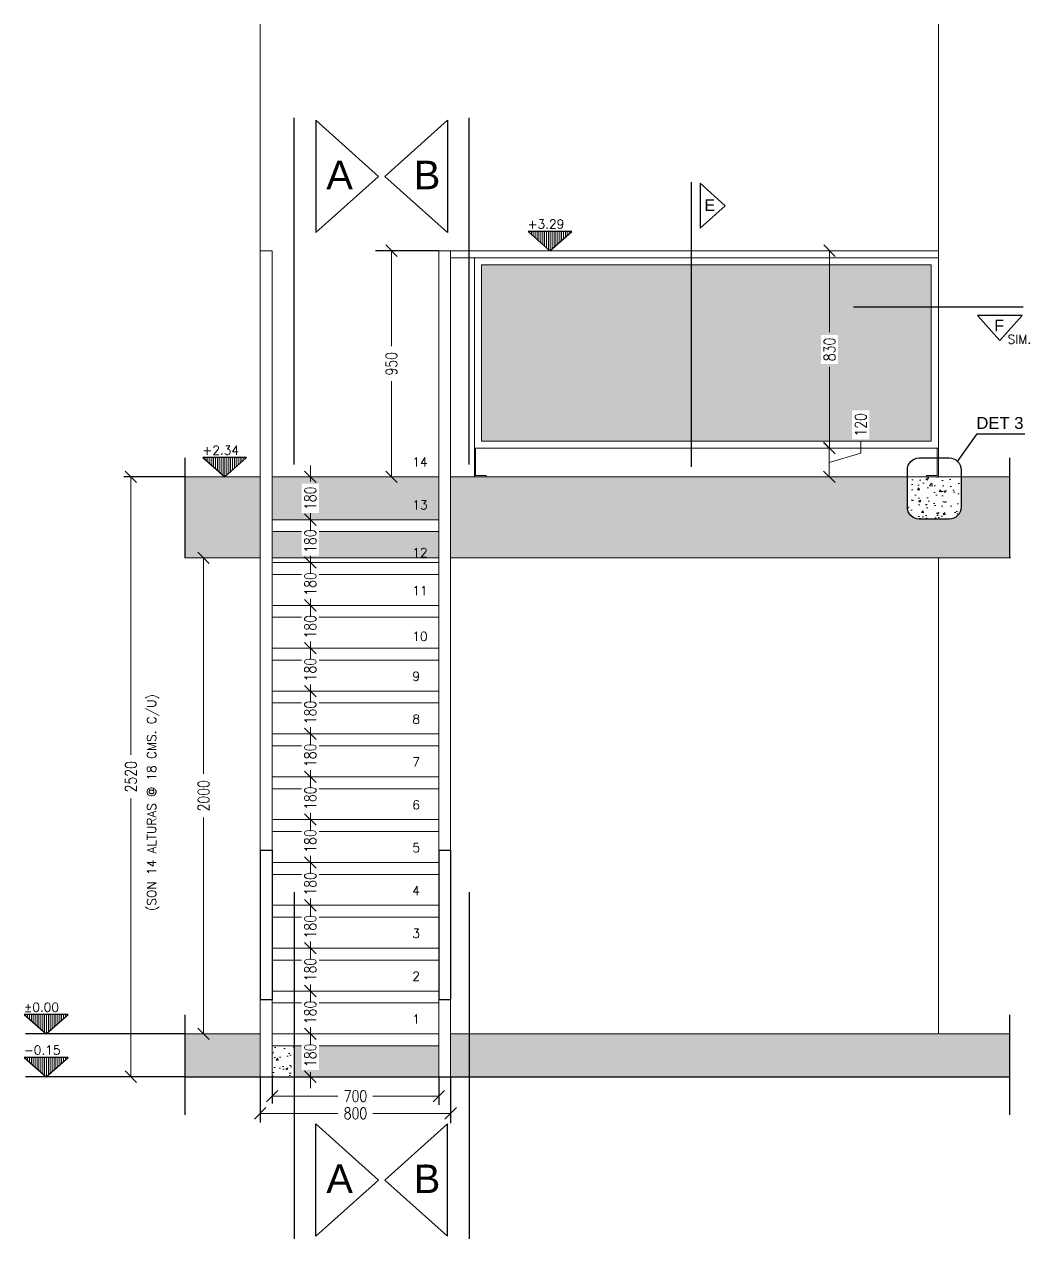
# Model space of a CAD drawing. Header units: metres. Extents: x -40 to 265, y 63 to 163.
# Drawn here: x 241.68 to 245.9, y 154.74 to 159.85 of the extents above; entities that cross this region are included whole.
import ezdxf
from ezdxf.enums import TextEntityAlignment as Align

# ---------------------------------------------------------------- set-up
doc = ezdxf.new("R2010")
doc.units = ezdxf.units.M
doc.header["$LTSCALE"] = 5
doc.header["$MEASUREMENT"] = 0
doc.layers.get('0').update_dxf_attribs({"color": 30})
doc.layers.get('DEFPOINTS').update_dxf_attribs({"color": 210})
for name, color, linetype, lineweight in [('A-ANNO-DIMS', 3, 'Continuous', 18), ('A-ANNO-TEXT', 3, 'Continuous', 18), ('A-DETL-GRPH', 4, 'Continuous', 25), ('A-DETL-MBND', 3, 'Continuous', 18), ('A-DETL-MCUT', 4, 'Continuous', 25), ('A-DETL-PATT', 8, 'Continuous', 18)]:
    doc.layers.add(name, color=color, linetype=linetype, lineweight=lineweight)
doc.styles.add('E-ARIAL', font='arial.ttf')
doc.styles.add('E-ROMANS', font='romans.shx', dxfattribs={"width": 0.8})
doc.dimstyles.new('E-0020_TICK_24', dxfattribs={"dimscale": 0.001, "dimtxt": 48, "dimasz": 48, "dimexe": 24, "dimexo": 16, "dimgap": 24, "dimtad": 0, "dimdec": 0, "dimlfac": 1000, "dimzin": 0, "dimdsep": 46, "dimtxsty": 'E-ROMANS', "dimblk": 'OBLIQUE', "dimcen": 24, "dimclrd": 256, "dimclre": 256, "dimclrt": 256, "dimadec": 0, "dimazin": 0, "dimtfac": 1, "dimtdec": 0, "dimtmove": 1, "dimatfit": 3, "dimldrblk": 'OPEN90', "dimfxl": 1, "dimtfill": 1, "dimtolj": 1, "dimtzin": 0, "dimlwd": -1, "dimarcsym": 0})
pattern_1 = [(50, (0, 8.49536), (0.091092334, -0.007969543), [0.009525, -0.104775]), (355, (0, 8.49536), (-0.017621413, 0.09552832), [0.00762, -0.08382]), (100.451, (0.00759, 8.4947), (0.07347125, 0.087558344), [0.008095, -0.089045]), (46.1842, (0, 8.52076), (0.13553952, -0.021021164), [0.0142875, -0.1571625]), (96.6356, (0.0113, 8.51901), (0.11870212, 0.12371278), [0.0121425, -0.1335675]), (351.184, (0, 8.52076), (0.1187023, 0.12371256), [0.01143, -0.12573]), (21, (0.0127, 8.51441), (0.07580744, -0.05113276), [0.009525, -0.104775]), (326, (0.0127, 8.51441), (0.030901014, 0.092093983), [0.00762, -0.08382]), (71.4514, (0.01902, 8.51015), (0.106708245, 0.04096143), [0.008095, -0.089045]), (37.5, (0, 8.49536), (0.0015443016, 0.0422775194), [0, -0.082804, 0, -0.08509, 0, -0.0841375]), (7.5, (0, 8.49536), (0.033409831, 0.0500902874), [0, -0.048514, 0, -0.080899, 0, -0.0320675]), (327.5, (-0.02832, 8.49536), (0.0677952976, -0.002864372), [0, -0.03175, 0, -0.09906, 0, -0.131445]), (317.5, (-0.04102, 8.49536), (0.074064591, 0.012713246), [0, -0.041275, 0, -0.065786, 0, -0.093345])]

# ---------------------------------------------------------------- blocks, each defined once
blk = doc.blocks.new('_Oblique')
at = {"color": 0, "linetype": 'ByBlock', "lineweight": -2}
blk.add_line((-0.5, -0.5), (0.5, 0.5), dxfattribs=at)
blk = doc.blocks.new('*D74')
at = {"layer": 'A-ANNO-DIMS', "lineweight": -2, "transparency": 16777216}
for p, q in [((243.4032, 158.8948), (243.1967, 158.8948)), ((243.4032, 157.9448), (243.1967, 157.9448))]:
    blk.add_line(p, q, dxfattribs=at)
at = {"layer": 'A-ANNO-DIMS', "transparency": 16777216}
for p, q in [((243.2207, 158.8948), (243.2207, 158.4932)), ((243.2207, 157.9448), (243.2207, 158.3465))]:
    blk.add_line(p, q, dxfattribs=at)
at = {"layer": 'DEFPOINTS', "color": 0, "transparency": 16777216}
for p in [(243.2207, 158.8948), (243.4192, 158.8948), (243.4192, 157.9448)]:
    blk.add_point(p, dxfattribs=at)
at = {"layer": 'A-ANNO-DIMS', "transparency": 16777216, "xscale": 0.048, "yscale": 0.048, "zscale": 0.048}
for p, rotation in [((243.2207, 158.8948), 90), ((243.2207, 157.9448), 270)]:
    blk.add_blockref('_Oblique', p, dxfattribs=dict(at, rotation=rotation))
at = {"layer": 'A-ANNO-DIMS', "transparency": 16777216, "insert": (243.2207, 158.4198), "char_height": 0.048, "attachment_point": 5, "rotation": 90, "style": 'E-ROMANS', "bg_fill": 3, "box_fill_scale": 1.25, "bg_fill_color": 256, "bg_fill_true_color": 13158600, "bg_fill_transparency": 0}
blk.add_mtext('\\A1;950', dxfattribs=at)
blk = doc.blocks.new('_Open90')
at = {"color": 0, "linetype": 'ByBlock', "lineweight": -2}
for p, q in [((0, 0), (-1, 0)), ((-0.5, 0.5), (0, 0)), ((0, 0), (-0.5, -0.5))]:
    blk.add_line(p, q, dxfattribs=at)
blk = doc.blocks.new('*D78')
at = {"layer": 'A-ANNO-DIMS', "lineweight": -2, "transparency": 16777216}
for p, q in [((244.9743, 158.0648), (245.0847, 158.0648)), ((244.9743, 157.9448), (245.0847, 157.9448))]:
    blk.add_line(p, q, dxfattribs=at)
at = {"layer": 'A-ANNO-DIMS', "transparency": 16777216}
for p, q in [((245.0607, 157.9448), (245.0607, 158.0648)), ((245.1927, 158.0444), (245.1927, 158.0924)), ((245.0607, 158.0048), (245.1927, 158.0444))]:
    blk.add_line(p, q, dxfattribs=at)
at = {"layer": 'DEFPOINTS', "color": 0, "transparency": 16777216}
for p in [(244.9583, 158.0648), (245.0607, 158.0648), (244.9583, 157.9448)]:
    blk.add_point(p, dxfattribs=at)
at = {"layer": 'A-ANNO-DIMS', "transparency": 16777216, "xscale": 0.048, "yscale": 0.048, "zscale": 0.048}
for p, rotation in [((245.0607, 158.0648), 90), ((245.0607, 157.9448), 270)]:
    blk.add_blockref('_Oblique', p, dxfattribs=dict(at, rotation=rotation))
at = {"layer": 'A-ANNO-DIMS', "transparency": 16777216, "insert": (245.1927, 158.1631), "char_height": 0.048, "attachment_point": 5, "rotation": 90, "style": 'E-ROMANS', "bg_fill": 3, "box_fill_scale": 1.25, "bg_fill_color": 256, "bg_fill_true_color": 13158600, "bg_fill_transparency": 0}
blk.add_mtext('\\A1;120', dxfattribs=at)
blk = doc.blocks.new('*D79')
at = {"layer": 'A-ANNO-DIMS', "lineweight": -2, "transparency": 16777216}
for p, q in [((244.9743, 158.8948), (245.0855, 158.8948)), ((244.9743, 158.0648), (245.0855, 158.0648))]:
    blk.add_line(p, q, dxfattribs=at)
at = {"layer": 'A-ANNO-DIMS', "transparency": 16777216}
for p, q in [((245.0615, 158.8948), (245.0615, 158.5532)), ((245.0615, 158.0648), (245.0615, 158.4065))]:
    blk.add_line(p, q, dxfattribs=at)
at = {"layer": 'DEFPOINTS', "color": 0, "transparency": 16777216}
for p in [(244.9583, 158.8948), (245.0615, 158.8948), (244.9583, 158.0648)]:
    blk.add_point(p, dxfattribs=at)
at = {"layer": 'A-ANNO-DIMS', "transparency": 16777216, "xscale": 0.048, "yscale": 0.048, "zscale": 0.048}
for p, rotation in [((245.0615, 158.8948), 90), ((245.0615, 158.0648), 270)]:
    blk.add_blockref('_Oblique', p, dxfattribs=dict(at, rotation=rotation))
at = {"layer": 'A-ANNO-DIMS', "transparency": 16777216, "insert": (245.0615, 158.4798), "char_height": 0.048, "attachment_point": 5, "rotation": 90, "style": 'E-ROMANS', "bg_fill": 3, "box_fill_scale": 1.25, "bg_fill_color": 256, "bg_fill_true_color": 13158600, "bg_fill_transparency": 0}
blk.add_mtext('\\A1;830', dxfattribs=at)
blk = doc.blocks.new('*D106')
at = {"layer": 'A-ANNO-DIMS', "lineweight": -2, "transparency": 16777216}
for p, q in [((242.3358, 157.9448), (242.1014, 157.9448)), ((242.3358, 155.4248), (242.1014, 155.4248))]:
    blk.add_line(p, q, dxfattribs=at)
at = {"layer": 'A-ANNO-DIMS', "transparency": 16777216}
for p, q in [((242.1254, 157.9448), (242.1254, 156.7765)), ((242.1254, 155.4248), (242.1254, 156.5932))]:
    blk.add_line(p, q, dxfattribs=at)
at = {"layer": 'DEFPOINTS', "color": 0, "transparency": 16777216}
for p in [(242.1254, 157.9448), (242.3518, 157.9448), (242.3518, 155.4248)]:
    blk.add_point(p, dxfattribs=at)
at = {"layer": 'A-ANNO-DIMS', "transparency": 16777216, "xscale": 0.048, "yscale": 0.048, "zscale": 0.048}
for p, rotation in [((242.1254, 157.9448), 90), ((242.1254, 155.4248), 270)]:
    blk.add_blockref('_Oblique', p, dxfattribs=dict(at, rotation=rotation))
at = {"layer": 'A-ANNO-DIMS', "transparency": 16777216, "insert": (242.1254, 156.6848), "char_height": 0.048, "attachment_point": 5, "rotation": 90, "style": 'E-ROMANS', "bg_fill": 3, "box_fill_scale": 1.25, "bg_fill_color": 256, "bg_fill_true_color": 13158600, "bg_fill_transparency": 0}
blk.add_mtext('\\A1;2520', dxfattribs=at)
blk = doc.blocks.new('*D107')
at = {"layer": 'A-ANNO-DIMS', "lineweight": -2, "transparency": 16777216}
for p, q in [((242.3678, 157.6048), (242.4547, 157.6048)), ((242.3678, 155.6048), (242.4547, 155.6048))]:
    blk.add_line(p, q, dxfattribs=at)
at = {"layer": 'A-ANNO-DIMS', "transparency": 16777216}
for p, q in [((242.4307, 157.6048), (242.4307, 156.6965)), ((242.4307, 155.6048), (242.4307, 156.5132))]:
    blk.add_line(p, q, dxfattribs=at)
at = {"layer": 'DEFPOINTS', "color": 0, "transparency": 16777216}
for p in [(242.3518, 157.6048), (242.4307, 157.6048), (242.3518, 155.6048)]:
    blk.add_point(p, dxfattribs=at)
at = {"layer": 'A-ANNO-DIMS', "transparency": 16777216, "xscale": 0.048, "yscale": 0.048, "zscale": 0.048}
for p, rotation in [((242.4307, 157.6048), 90), ((242.4307, 155.6048), 270)]:
    blk.add_blockref('_Oblique', p, dxfattribs=dict(at, rotation=rotation))
at = {"layer": 'A-ANNO-DIMS', "transparency": 16777216, "insert": (242.4307, 156.6048), "char_height": 0.048, "attachment_point": 5, "rotation": 90, "style": 'E-ROMANS', "bg_fill": 3, "box_fill_scale": 1.25, "bg_fill_color": 256, "bg_fill_true_color": 13158600, "bg_fill_transparency": 0}
blk.add_mtext('\\A1;2000', dxfattribs=at)
blk = doc.blocks.new('*D108')
at = {"layer": 'A-ANNO-DIMS', "lineweight": -2, "transparency": 16777216}
for p, q in [((242.7352, 155.6048), (242.9037, 155.6048)), ((242.7352, 155.4248), (242.9037, 155.4248))]:
    blk.add_line(p, q, dxfattribs=at)
at = {"layer": 'A-ANNO-DIMS', "transparency": 16777216}
for p, q in [((242.8797, 155.6048), (242.8797, 155.6528)), ((242.8797, 155.6048), (242.8797, 155.5855)), ((242.8797, 155.4248), (242.8797, 155.4442)), ((242.8797, 155.4248), (242.8797, 155.3768))]:
    blk.add_line(p, q, dxfattribs=at)
at = {"layer": 'DEFPOINTS', "color": 0, "transparency": 16777216}
for p in [(242.7192, 155.6048), (242.8797, 155.6048), (242.7192, 155.4248)]:
    blk.add_point(p, dxfattribs=at)
at = {"layer": 'A-ANNO-DIMS', "transparency": 16777216, "xscale": 0.048, "yscale": 0.048, "zscale": 0.048}
for p, rotation in [((242.8797, 155.6048), 270), ((242.8797, 155.4248), 90)]:
    blk.add_blockref('_Oblique', p, dxfattribs=dict(at, rotation=rotation))
at = {"layer": 'A-ANNO-DIMS', "transparency": 16777216, "insert": (242.8797, 155.5148), "char_height": 0.048, "attachment_point": 5, "rotation": 90, "style": 'E-ROMANS', "bg_fill": 3, "box_fill_scale": 1.25, "bg_fill_color": 256, "bg_fill_true_color": 13158600, "bg_fill_transparency": 0}
blk.add_mtext('\\A1;180', dxfattribs=at)
blk = doc.blocks.new('*D109')
at = {"layer": 'A-ANNO-DIMS', "transparency": 16777216}
for p, q in [((242.8797, 155.7848), (242.8797, 155.8328)), ((242.8797, 155.7848), (242.8797, 155.7655)), ((242.8797, 155.6048), (242.8797, 155.6242)), ((242.8797, 155.6048), (242.8797, 155.5568))]:
    blk.add_line(p, q, dxfattribs=at)
at = {"layer": 'A-ANNO-DIMS', "lineweight": -2, "transparency": 16777216}
for p, q in [((242.8637, 155.7848), (242.8557, 155.7848)), ((242.7352, 155.6048), (242.9037, 155.6048))]:
    blk.add_line(p, q, dxfattribs=at)
at = {"layer": 'DEFPOINTS', "color": 0, "transparency": 16777216}
for p in [(242.8797, 155.7848), (242.8797, 155.7848), (242.7192, 155.6048)]:
    blk.add_point(p, dxfattribs=at)
at = {"layer": 'A-ANNO-DIMS', "transparency": 16777216, "xscale": 0.048, "yscale": 0.048, "zscale": 0.048}
for p, rotation in [((242.8797, 155.7848), 270), ((242.8797, 155.6048), 90)]:
    blk.add_blockref('_Oblique', p, dxfattribs=dict(at, rotation=rotation))
at = {"layer": 'A-ANNO-DIMS', "transparency": 16777216, "insert": (242.8797, 155.6948), "char_height": 0.048, "attachment_point": 5, "rotation": 90, "style": 'E-ROMANS', "bg_fill": 3, "box_fill_scale": 1.25, "bg_fill_color": 256, "bg_fill_true_color": 13158600, "bg_fill_transparency": 0}
blk.add_mtext('\\A1;180', dxfattribs=at)
blk = doc.blocks.new('*D110')
at = {"layer": 'A-ANNO-DIMS', "transparency": 16777216}
for p, q in [((242.8797, 155.9648), (242.8797, 156.0128)), ((242.8797, 155.9648), (242.8797, 155.9455)), ((242.8797, 155.7848), (242.8797, 155.8042)), ((242.8797, 155.7848), (242.8797, 155.7368))]:
    blk.add_line(p, q, dxfattribs=at)
at = {"layer": 'A-ANNO-DIMS', "lineweight": -2, "transparency": 16777216}
for p, q in [((242.8637, 155.9648), (242.8557, 155.9648)), ((242.8637, 155.7848), (242.8557, 155.7848))]:
    blk.add_line(p, q, dxfattribs=at)
at = {"layer": 'DEFPOINTS', "color": 0, "transparency": 16777216}
for p in [(242.8797, 155.9648), (242.8797, 155.9648), (242.8797, 155.7848)]:
    blk.add_point(p, dxfattribs=at)
at = {"layer": 'A-ANNO-DIMS', "transparency": 16777216, "xscale": 0.048, "yscale": 0.048, "zscale": 0.048}
for p, rotation in [((242.8797, 155.9648), 270), ((242.8797, 155.7848), 90)]:
    blk.add_blockref('_Oblique', p, dxfattribs=dict(at, rotation=rotation))
at = {"layer": 'A-ANNO-DIMS', "transparency": 16777216, "insert": (242.8797, 155.8748), "char_height": 0.048, "attachment_point": 5, "rotation": 90, "style": 'E-ROMANS', "bg_fill": 3, "box_fill_scale": 1.25, "bg_fill_color": 256, "bg_fill_true_color": 13158600, "bg_fill_transparency": 0}
blk.add_mtext('\\A1;180', dxfattribs=at)
blk = doc.blocks.new('*D111')
at = {"layer": 'A-ANNO-DIMS', "transparency": 16777216}
for p, q in [((242.8797, 156.1448), (242.8797, 156.1928)), ((242.8797, 156.1448), (242.8797, 156.1255)), ((242.8797, 155.9648), (242.8797, 155.9842)), ((242.8797, 155.9648), (242.8797, 155.9168))]:
    blk.add_line(p, q, dxfattribs=at)
at = {"layer": 'A-ANNO-DIMS', "lineweight": -2, "transparency": 16777216}
for p, q in [((242.8637, 156.1448), (242.8557, 156.1448)), ((242.8637, 155.9648), (242.8557, 155.9648))]:
    blk.add_line(p, q, dxfattribs=at)
at = {"layer": 'DEFPOINTS', "color": 0, "transparency": 16777216}
for p in [(242.8797, 156.1448), (242.8797, 156.1448), (242.8797, 155.9648)]:
    blk.add_point(p, dxfattribs=at)
at = {"layer": 'A-ANNO-DIMS', "transparency": 16777216, "xscale": 0.048, "yscale": 0.048, "zscale": 0.048}
for p, rotation in [((242.8797, 156.1448), 270), ((242.8797, 155.9648), 90)]:
    blk.add_blockref('_Oblique', p, dxfattribs=dict(at, rotation=rotation))
at = {"layer": 'A-ANNO-DIMS', "transparency": 16777216, "insert": (242.8797, 156.0548), "char_height": 0.048, "attachment_point": 5, "rotation": 90, "style": 'E-ROMANS', "bg_fill": 3, "box_fill_scale": 1.25, "bg_fill_color": 256, "bg_fill_true_color": 13158600, "bg_fill_transparency": 0}
blk.add_mtext('\\A1;180', dxfattribs=at)
blk = doc.blocks.new('*D112')
at = {"layer": 'A-ANNO-DIMS', "transparency": 16777216}
for p, q in [((242.8797, 156.3248), (242.8797, 156.3728)), ((242.8797, 156.3248), (242.8797, 156.3055)), ((242.8797, 156.1448), (242.8797, 156.1642)), ((242.8797, 156.1448), (242.8797, 156.0968))]:
    blk.add_line(p, q, dxfattribs=at)
at = {"layer": 'A-ANNO-DIMS', "lineweight": -2, "transparency": 16777216}
for p, q in [((242.8637, 156.3248), (242.8557, 156.3248)), ((242.8637, 156.1448), (242.8557, 156.1448))]:
    blk.add_line(p, q, dxfattribs=at)
at = {"layer": 'DEFPOINTS', "color": 0, "transparency": 16777216}
for p in [(242.8797, 156.3248), (242.8797, 156.3248), (242.8797, 156.1448)]:
    blk.add_point(p, dxfattribs=at)
at = {"layer": 'A-ANNO-DIMS', "transparency": 16777216, "xscale": 0.048, "yscale": 0.048, "zscale": 0.048}
for p, rotation in [((242.8797, 156.3248), 270), ((242.8797, 156.1448), 90)]:
    blk.add_blockref('_Oblique', p, dxfattribs=dict(at, rotation=rotation))
at = {"layer": 'A-ANNO-DIMS', "transparency": 16777216, "insert": (242.8797, 156.2348), "char_height": 0.048, "attachment_point": 5, "rotation": 90, "style": 'E-ROMANS', "bg_fill": 3, "box_fill_scale": 1.25, "bg_fill_color": 256, "bg_fill_true_color": 13158600, "bg_fill_transparency": 0}
blk.add_mtext('\\A1;180', dxfattribs=at)
blk = doc.blocks.new('*D113')
at = {"layer": 'A-ANNO-DIMS', "transparency": 16777216}
for p, q in [((242.8797, 156.5048), (242.8797, 156.5528)), ((242.8797, 156.5048), (242.8797, 156.4855)), ((242.8797, 156.3248), (242.8797, 156.3442)), ((242.8797, 156.3248), (242.8797, 156.2768))]:
    blk.add_line(p, q, dxfattribs=at)
at = {"layer": 'A-ANNO-DIMS', "lineweight": -2, "transparency": 16777216}
for p, q in [((242.8637, 156.5048), (242.8557, 156.5048)), ((242.8637, 156.3248), (242.8557, 156.3248))]:
    blk.add_line(p, q, dxfattribs=at)
at = {"layer": 'DEFPOINTS', "color": 0, "transparency": 16777216}
for p in [(242.8797, 156.5048), (242.8797, 156.5048), (242.8797, 156.3248)]:
    blk.add_point(p, dxfattribs=at)
at = {"layer": 'A-ANNO-DIMS', "transparency": 16777216, "xscale": 0.048, "yscale": 0.048, "zscale": 0.048}
for p, rotation in [((242.8797, 156.5048), 270), ((242.8797, 156.3248), 90)]:
    blk.add_blockref('_Oblique', p, dxfattribs=dict(at, rotation=rotation))
at = {"layer": 'A-ANNO-DIMS', "transparency": 16777216, "insert": (242.8797, 156.4148), "char_height": 0.048, "attachment_point": 5, "rotation": 90, "style": 'E-ROMANS', "bg_fill": 3, "box_fill_scale": 1.25, "bg_fill_color": 256, "bg_fill_true_color": 13158600, "bg_fill_transparency": 0}
blk.add_mtext('\\A1;180', dxfattribs=at)
blk = doc.blocks.new('*D114')
at = {"layer": 'A-ANNO-DIMS', "transparency": 16777216}
for p, q in [((242.8797, 156.6848), (242.8797, 156.7328)), ((242.8797, 156.6848), (242.8797, 156.6655)), ((242.8797, 156.5048), (242.8797, 156.5242)), ((242.8797, 156.5048), (242.8797, 156.4568))]:
    blk.add_line(p, q, dxfattribs=at)
at = {"layer": 'A-ANNO-DIMS', "lineweight": -2, "transparency": 16777216}
for p, q in [((242.8637, 156.6848), (242.8557, 156.6848)), ((242.8637, 156.5048), (242.8557, 156.5048))]:
    blk.add_line(p, q, dxfattribs=at)
at = {"layer": 'DEFPOINTS', "color": 0, "transparency": 16777216}
for p in [(242.8797, 156.6848), (242.8797, 156.6848), (242.8797, 156.5048)]:
    blk.add_point(p, dxfattribs=at)
at = {"layer": 'A-ANNO-DIMS', "transparency": 16777216, "xscale": 0.048, "yscale": 0.048, "zscale": 0.048}
for p, rotation in [((242.8797, 156.6848), 270), ((242.8797, 156.5048), 90)]:
    blk.add_blockref('_Oblique', p, dxfattribs=dict(at, rotation=rotation))
at = {"layer": 'A-ANNO-DIMS', "transparency": 16777216, "insert": (242.8797, 156.5948), "char_height": 0.048, "attachment_point": 5, "rotation": 90, "style": 'E-ROMANS', "bg_fill": 3, "box_fill_scale": 1.25, "bg_fill_color": 256, "bg_fill_true_color": 13158600, "bg_fill_transparency": 0}
blk.add_mtext('\\A1;180', dxfattribs=at)
blk = doc.blocks.new('*D115')
at = {"layer": 'A-ANNO-DIMS', "transparency": 16777216}
for p, q in [((242.8797, 156.8648), (242.8797, 156.9128)), ((242.8797, 156.8648), (242.8797, 156.8455)), ((242.8797, 156.6848), (242.8797, 156.7042)), ((242.8797, 156.6848), (242.8797, 156.6368))]:
    blk.add_line(p, q, dxfattribs=at)
at = {"layer": 'A-ANNO-DIMS', "lineweight": -2, "transparency": 16777216}
for p, q in [((242.8637, 156.8648), (242.8557, 156.8648)), ((242.8637, 156.6848), (242.8557, 156.6848))]:
    blk.add_line(p, q, dxfattribs=at)
at = {"layer": 'DEFPOINTS', "color": 0, "transparency": 16777216}
for p in [(242.8797, 156.8648), (242.8797, 156.8648), (242.8797, 156.6848)]:
    blk.add_point(p, dxfattribs=at)
at = {"layer": 'A-ANNO-DIMS', "transparency": 16777216, "xscale": 0.048, "yscale": 0.048, "zscale": 0.048}
for p, rotation in [((242.8797, 156.8648), 270), ((242.8797, 156.6848), 90)]:
    blk.add_blockref('_Oblique', p, dxfattribs=dict(at, rotation=rotation))
at = {"layer": 'A-ANNO-DIMS', "transparency": 16777216, "insert": (242.8797, 156.7748), "char_height": 0.048, "attachment_point": 5, "rotation": 90, "style": 'E-ROMANS', "bg_fill": 3, "box_fill_scale": 1.25, "bg_fill_color": 256, "bg_fill_true_color": 13158600, "bg_fill_transparency": 0}
blk.add_mtext('\\A1;180', dxfattribs=at)
blk = doc.blocks.new('*D116')
at = {"layer": 'A-ANNO-DIMS', "transparency": 16777216}
for p, q in [((242.8797, 157.0448), (242.8797, 157.0928)), ((242.8797, 157.0448), (242.8797, 157.0255)), ((242.8797, 156.8648), (242.8797, 156.8842)), ((242.8797, 156.8648), (242.8797, 156.8168))]:
    blk.add_line(p, q, dxfattribs=at)
at = {"layer": 'A-ANNO-DIMS', "lineweight": -2, "transparency": 16777216}
for p, q in [((242.8637, 157.0448), (242.8557, 157.0448)), ((242.8637, 156.8648), (242.8557, 156.8648))]:
    blk.add_line(p, q, dxfattribs=at)
at = {"layer": 'DEFPOINTS', "color": 0, "transparency": 16777216}
for p in [(242.8797, 157.0448), (242.8797, 157.0448), (242.8797, 156.8648)]:
    blk.add_point(p, dxfattribs=at)
at = {"layer": 'A-ANNO-DIMS', "transparency": 16777216, "xscale": 0.048, "yscale": 0.048, "zscale": 0.048}
for p, rotation in [((242.8797, 157.0448), 270), ((242.8797, 156.8648), 90)]:
    blk.add_blockref('_Oblique', p, dxfattribs=dict(at, rotation=rotation))
at = {"layer": 'A-ANNO-DIMS', "transparency": 16777216, "insert": (242.8797, 156.9548), "char_height": 0.048, "attachment_point": 5, "rotation": 90, "style": 'E-ROMANS', "bg_fill": 3, "box_fill_scale": 1.25, "bg_fill_color": 256, "bg_fill_true_color": 13158600, "bg_fill_transparency": 0}
blk.add_mtext('\\A1;180', dxfattribs=at)
blk = doc.blocks.new('*D117')
at = {"layer": 'A-ANNO-DIMS', "transparency": 16777216}
for p, q in [((242.8797, 157.2248), (242.8797, 157.2728)), ((242.8797, 157.2248), (242.8797, 157.2055)), ((242.8797, 157.0448), (242.8797, 157.0642)), ((242.8797, 157.0448), (242.8797, 156.9968))]:
    blk.add_line(p, q, dxfattribs=at)
at = {"layer": 'A-ANNO-DIMS', "lineweight": -2, "transparency": 16777216}
for p, q in [((242.8637, 157.2248), (242.8557, 157.2248)), ((242.8637, 157.0448), (242.8557, 157.0448))]:
    blk.add_line(p, q, dxfattribs=at)
at = {"layer": 'DEFPOINTS', "color": 0, "transparency": 16777216}
for p in [(242.8797, 157.2248), (242.8797, 157.2248), (242.8797, 157.0448)]:
    blk.add_point(p, dxfattribs=at)
at = {"layer": 'A-ANNO-DIMS', "transparency": 16777216, "xscale": 0.048, "yscale": 0.048, "zscale": 0.048}
for p, rotation in [((242.8797, 157.2248), 270), ((242.8797, 157.0448), 90)]:
    blk.add_blockref('_Oblique', p, dxfattribs=dict(at, rotation=rotation))
at = {"layer": 'A-ANNO-DIMS', "transparency": 16777216, "insert": (242.8797, 157.1348), "char_height": 0.048, "attachment_point": 5, "rotation": 90, "style": 'E-ROMANS', "bg_fill": 3, "box_fill_scale": 1.25, "bg_fill_color": 256, "bg_fill_true_color": 13158600, "bg_fill_transparency": 0}
blk.add_mtext('\\A1;180', dxfattribs=at)
blk = doc.blocks.new('*D118')
at = {"layer": 'A-ANNO-DIMS', "transparency": 16777216}
for p, q in [((242.8797, 157.4048), (242.8797, 157.4528)), ((242.8797, 157.4048), (242.8797, 157.3855)), ((242.8797, 157.2248), (242.8797, 157.2442)), ((242.8797, 157.2248), (242.8797, 157.1768))]:
    blk.add_line(p, q, dxfattribs=at)
at = {"layer": 'A-ANNO-DIMS', "lineweight": -2, "transparency": 16777216}
for p, q in [((242.8637, 157.4048), (242.8557, 157.4048)), ((242.8637, 157.2248), (242.8557, 157.2248))]:
    blk.add_line(p, q, dxfattribs=at)
at = {"layer": 'DEFPOINTS', "color": 0, "transparency": 16777216}
for p in [(242.8797, 157.4048), (242.8797, 157.4048), (242.8797, 157.2248)]:
    blk.add_point(p, dxfattribs=at)
at = {"layer": 'A-ANNO-DIMS', "transparency": 16777216, "xscale": 0.048, "yscale": 0.048, "zscale": 0.048}
for p, rotation in [((242.8797, 157.4048), 270), ((242.8797, 157.2248), 90)]:
    blk.add_blockref('_Oblique', p, dxfattribs=dict(at, rotation=rotation))
at = {"layer": 'A-ANNO-DIMS', "transparency": 16777216, "insert": (242.8797, 157.3148), "char_height": 0.048, "attachment_point": 5, "rotation": 90, "style": 'E-ROMANS', "bg_fill": 3, "box_fill_scale": 1.25, "bg_fill_color": 256, "bg_fill_true_color": 13158600, "bg_fill_transparency": 0}
blk.add_mtext('\\A1;180', dxfattribs=at)
blk = doc.blocks.new('*D119')
at = {"layer": 'A-ANNO-DIMS', "transparency": 16777216}
for p, q in [((242.8797, 157.5848), (242.8797, 157.6328)), ((242.8797, 157.5848), (242.8797, 157.5655)), ((242.8797, 157.4048), (242.8797, 157.4242)), ((242.8797, 157.4048), (242.8797, 157.3568))]:
    blk.add_line(p, q, dxfattribs=at)
at = {"layer": 'A-ANNO-DIMS', "lineweight": -2, "transparency": 16777216}
for p, q in [((242.8637, 157.5848), (242.8557, 157.5848)), ((242.8637, 157.4048), (242.8557, 157.4048))]:
    blk.add_line(p, q, dxfattribs=at)
at = {"layer": 'DEFPOINTS', "color": 0, "transparency": 16777216}
for p in [(242.8797, 157.5848), (242.8797, 157.5848), (242.8797, 157.4048)]:
    blk.add_point(p, dxfattribs=at)
at = {"layer": 'A-ANNO-DIMS', "transparency": 16777216, "xscale": 0.048, "yscale": 0.048, "zscale": 0.048}
for p, rotation in [((242.8797, 157.5848), 270), ((242.8797, 157.4048), 90)]:
    blk.add_blockref('_Oblique', p, dxfattribs=dict(at, rotation=rotation))
at = {"layer": 'A-ANNO-DIMS', "transparency": 16777216, "insert": (242.8797, 157.4948), "char_height": 0.048, "attachment_point": 5, "rotation": 90, "style": 'E-ROMANS', "bg_fill": 3, "box_fill_scale": 1.25, "bg_fill_color": 256, "bg_fill_true_color": 13158600, "bg_fill_transparency": 0}
blk.add_mtext('\\A1;180', dxfattribs=at)
blk = doc.blocks.new('*D120')
at = {"layer": 'A-ANNO-DIMS', "transparency": 16777216}
for p, q in [((242.8797, 157.7648), (242.8797, 157.8128)), ((242.8797, 157.7648), (242.8797, 157.7455)), ((242.8797, 157.5848), (242.8797, 157.6042)), ((242.8797, 157.5848), (242.8797, 157.5368))]:
    blk.add_line(p, q, dxfattribs=at)
at = {"layer": 'A-ANNO-DIMS', "lineweight": -2, "transparency": 16777216}
for p, q in [((242.8637, 157.7648), (242.8557, 157.7648)), ((242.8637, 157.5848), (242.8557, 157.5848))]:
    blk.add_line(p, q, dxfattribs=at)
at = {"layer": 'DEFPOINTS', "color": 0, "transparency": 16777216}
for p in [(242.8797, 157.7648), (242.8797, 157.7648), (242.8797, 157.5848)]:
    blk.add_point(p, dxfattribs=at)
at = {"layer": 'A-ANNO-DIMS', "transparency": 16777216, "xscale": 0.048, "yscale": 0.048, "zscale": 0.048}
for p, rotation in [((242.8797, 157.7648), 270), ((242.8797, 157.5848), 90)]:
    blk.add_blockref('_Oblique', p, dxfattribs=dict(at, rotation=rotation))
at = {"layer": 'A-ANNO-DIMS', "transparency": 16777216, "insert": (242.8797, 157.6748), "char_height": 0.048, "attachment_point": 5, "rotation": 90, "style": 'E-ROMANS', "bg_fill": 3, "box_fill_scale": 1.25, "bg_fill_color": 256, "bg_fill_true_color": 13158600, "bg_fill_transparency": 0}
blk.add_mtext('\\A1;180', dxfattribs=at)
blk = doc.blocks.new('*D121')
at = {"layer": 'A-ANNO-DIMS', "transparency": 16777216}
for p, q in [((242.8797, 157.9448), (242.8797, 157.9928)), ((242.8797, 157.9448), (242.8797, 157.9255)), ((242.8797, 157.7648), (242.8797, 157.7842)), ((242.8797, 157.7648), (242.8797, 157.7168))]:
    blk.add_line(p, q, dxfattribs=at)
at = {"layer": 'A-ANNO-DIMS', "lineweight": -2, "transparency": 16777216}
for p, q in [((242.8637, 157.9448), (242.8557, 157.9448)), ((242.8637, 157.7648), (242.8557, 157.7648))]:
    blk.add_line(p, q, dxfattribs=at)
at = {"layer": 'DEFPOINTS', "color": 0, "transparency": 16777216}
for p in [(242.8797, 157.9448), (242.8797, 157.9448), (242.8797, 157.7648)]:
    blk.add_point(p, dxfattribs=at)
at = {"layer": 'A-ANNO-DIMS', "transparency": 16777216, "xscale": 0.048, "yscale": 0.048, "zscale": 0.048}
for p, rotation in [((242.8797, 157.9448), 270), ((242.8797, 157.7648), 90)]:
    blk.add_blockref('_Oblique', p, dxfattribs=dict(at, rotation=rotation))
at = {"layer": 'A-ANNO-DIMS', "transparency": 16777216, "insert": (242.8797, 157.8548), "char_height": 0.048, "attachment_point": 5, "rotation": 90, "style": 'E-ROMANS', "bg_fill": 3, "box_fill_scale": 1.25, "bg_fill_color": 256, "bg_fill_true_color": 13158600, "bg_fill_transparency": 0}
blk.add_mtext('\\A1;180', dxfattribs=at)
blk = doc.blocks.new('*D122')
at = {"layer": 'A-ANNO-DIMS', "lineweight": -2, "transparency": 16777216}
for p, q in [((242.7192, 155.4088), (242.7192, 155.3193)), ((243.4192, 155.4088), (243.4192, 155.3193))]:
    blk.add_line(p, q, dxfattribs=at)
at = {"layer": 'A-ANNO-DIMS', "transparency": 16777216}
for p, q in [((242.7192, 155.3433), (242.9958, 155.3433)), ((243.4192, 155.3433), (243.1426, 155.3433))]:
    blk.add_line(p, q, dxfattribs=at)
at = {"layer": 'DEFPOINTS', "color": 0, "transparency": 16777216}
for p in [(242.7192, 155.4248), (243.4192, 155.4248), (243.4192, 155.3433)]:
    blk.add_point(p, dxfattribs=at)
at = {"layer": 'A-ANNO-DIMS', "transparency": 16777216, "xscale": 0.048, "yscale": 0.048, "zscale": 0.048, "rotation": 180}
blk.add_blockref('_Oblique', (242.7192, 155.3433), dxfattribs=at)
at = {"layer": 'A-ANNO-DIMS', "transparency": 16777216, "xscale": 0.048, "yscale": 0.048, "zscale": 0.048}
blk.add_blockref('_Oblique', (243.4192, 155.3433), dxfattribs=at)
at = {"layer": 'A-ANNO-DIMS', "transparency": 16777216, "insert": (243.0692, 155.3433), "char_height": 0.048, "attachment_point": 5, "style": 'E-ROMANS', "bg_fill": 3, "box_fill_scale": 1.25, "bg_fill_color": 256, "bg_fill_true_color": 13158600, "bg_fill_transparency": 0}
blk.add_mtext('\\A1;700', dxfattribs=at)
blk = doc.blocks.new('*D123')
at = {"layer": 'A-ANNO-DIMS', "lineweight": -2, "transparency": 16777216}
for p, q in [((242.6692, 155.4088), (242.6692, 155.2468)), ((243.4692, 155.4088), (243.4692, 155.2468))]:
    blk.add_line(p, q, dxfattribs=at)
at = {"layer": 'A-ANNO-DIMS', "transparency": 16777216}
for p, q in [((242.6692, 155.2708), (242.9958, 155.2708)), ((243.4692, 155.2708), (243.1426, 155.2708))]:
    blk.add_line(p, q, dxfattribs=at)
at = {"layer": 'DEFPOINTS', "color": 0, "transparency": 16777216}
for p in [(242.6692, 155.4248), (243.4692, 155.4248), (243.4692, 155.2708)]:
    blk.add_point(p, dxfattribs=at)
at = {"layer": 'A-ANNO-DIMS', "transparency": 16777216, "xscale": 0.048, "yscale": 0.048, "zscale": 0.048, "rotation": 180}
blk.add_blockref('_Oblique', (242.6692, 155.2708), dxfattribs=at)
at = {"layer": 'A-ANNO-DIMS', "transparency": 16777216, "xscale": 0.048, "yscale": 0.048, "zscale": 0.048}
blk.add_blockref('_Oblique', (243.4692, 155.2708), dxfattribs=at)
at = {"layer": 'A-ANNO-DIMS', "transparency": 16777216, "insert": (243.0692, 155.2708), "char_height": 0.048, "attachment_point": 5, "style": 'E-ROMANS', "bg_fill": 3, "box_fill_scale": 1.25, "bg_fill_color": 256, "bg_fill_true_color": 13158600, "bg_fill_transparency": 0}
blk.add_mtext('\\A1;800', dxfattribs=at)
blk = doc.blocks.new('QM-ARQ-DET')
at = {"layer": 'A-DETL-PATT'}
h = blk.add_hatch(dxfattribs=at)
h.set_pattern_fill('ANSI31', color=256, scale=0.0025, angle=225, style=0)
h.set_pattern_definition([(270, (141.6448845, 93.06225), (-0.0079375, -8e-19), [])])
h.paths.add_polyline_path([(243.9786, 158.9759), (243.8866, 158.8948), (243.7946, 158.9759)])
h = blk.add_hatch(dxfattribs=at)
h.set_pattern_fill('DOTS', color=256, scale=0.01, style=0)
h.set_pattern_definition([(0, (3.643496, 8.38536), (0.0079375, 0.015875), [0, -0.015875])])
h.paths.add_polyline_path([(243.5992, 158.8348), (243.5992, 158.0948), (245.4892, 158.0948), (245.4892, 158.8348)])
h = blk.add_hatch(dxfattribs=at)
h.set_pattern_fill('ANSI31', color=256, scale=0.0025, angle=225, style=0)
h.set_pattern_definition([(270, (140.277952, 92.11225), (-0.0079375, -8e-19), [])])
h.paths.add_polyline_path([(242.6116, 158.0259), (242.5196, 157.9448), (242.4276, 158.0259)])
h = blk.add_hatch(dxfattribs=at)
h.set_pattern_fill('AR-CONC', color=256, scale=0.0005, style=0)
h.set_pattern_definition(pattern_1)
h.paths.add_polyline_path([(245.3887, 157.8171, 0.414214), (245.4387, 157.7671), (245.5643, 157.7671, 0.414214), (245.6143, 157.8171), (245.6143, 157.9448), (245.3887, 157.9448)])
h = blk.add_hatch(dxfattribs=at)
h.set_pattern_fill('ANSI31', color=256, scale=0.0025, angle=225, style=0)
h.set_pattern_definition([(270, (139.527787, 89.77225), (-0.0079375, -8e-19), [])])
h.paths.add_polyline_path([(241.8615, 155.6859), (241.7695, 155.6048), (241.6775, 155.6859)])
h = blk.add_hatch(dxfattribs=at)
h.set_pattern_fill('AR-CONC', color=256, scale=0.0005, style=0)
h.set_pattern_definition(pattern_1)
h.paths.add_polyline_path([(242.3518, 155.6048), (242.3518, 155.4248), (242.6692, 155.4248), (242.6692, 155.6048)])
h.paths.add_polyline_path([(242.8118, 155.5548), (242.8118, 155.4248), (243.4192, 155.4248), (243.4192, 155.5548)])
h.paths.add_polyline_path([(243.547, 155.6048), (243.547, 155.4248), (245.8181, 155.4248), (245.8181, 155.6048)])
h.paths.add_polyline_path([(243.4692, 155.4248), (243.547, 155.4248), (243.547, 155.6048), (243.4692, 155.6048)])
h = blk.add_hatch(dxfattribs=at)
h.set_pattern_fill('AR-CONC', color=256, scale=0.0005, style=0)
h.set_pattern_definition(pattern_1)
h.paths.add_polyline_path([(242.8118, 155.5548), (242.7192, 155.5548), (242.7192, 155.4248), (242.8118, 155.4248)])
h = blk.add_hatch(dxfattribs=at)
h.set_pattern_fill('ANSI31', color=256, scale=0.0025, angle=225, style=0)
h.set_pattern_definition([(270, (139.527787, 89.59225), (-0.0079375, -8e-19), [])])
h.paths.add_polyline_path([(241.8615, 155.5059), (241.7695, 155.4248), (241.6775, 155.5059)])
at = {"layer": 'A-DETL-GRPH'}
for p, q in [((245.5997, 158.0096), (245.6824, 158.1255)), ((245.6824, 158.1255), (245.8824, 158.1255)), ((242.3518, 158.0242), (242.3518, 157.604)), ((245.8181, 158.0242), (245.8181, 157.604)), ((242.3518, 155.6842), (242.3518, 155.264)), ((245.8181, 155.6842), (245.8181, 155.264))]:
    blk.add_line(p, q, dxfattribs=at)
at = {"layer": 'A-DETL-GRPH', "flags": 128}
for points in [[(242.8118, 157.997), (242.8118, 159.4532)], [(242.9026, 159.4431), (243.1655, 159.2071), (242.9026, 158.9711)], [(242.9026, 159.4431), (242.9026, 158.9711)], [(243.4561, 159.4431), (243.1932, 159.2071), (243.4561, 158.9711)], [(243.4561, 159.4431), (243.4561, 158.9711)], [(243.547, 157.997), (243.547, 159.4532)], [(244.4817, 157.9867), (244.4817, 159.1823)], [(244.5181, 159.1782), (244.5181, 158.9894)], [(244.5181, 159.1782), (244.6232, 159.0838), (244.5181, 158.9894)], [(245.1617, 158.6589), (245.8756, 158.6589)], [(245.8715, 158.6226), (245.6828, 158.6226)], [(245.8715, 158.6226), (245.7771, 158.5174), (245.6828, 158.6226)], [(242.8118, 156.2004), (242.8118, 154.7442)], [(243.547, 156.2004), (243.547, 154.7442)], [(242.9026, 154.7544), (242.9026, 155.2263)], [(242.9026, 154.7544), (243.1655, 154.9903), (242.9026, 155.2263)], [(243.4561, 154.7544), (243.1932, 154.9903), (243.4561, 155.2263)], [(243.4561, 154.7544), (243.4561, 155.2263)]]:
    blk.add_lwpolyline(points, dxfattribs=at)
at = {"layer": 'A-DETL-GRPH'}
for points in [[(243.8867, 158.8948), (243.9787, 158.976), (243.7947, 158.976)], [(242.5197, 157.9448), (242.6117, 158.026), (242.4277, 158.026)], [(241.7696, 155.6048), (241.8616, 155.686), (241.6776, 155.686)], [(241.7696, 155.4248), (241.8616, 155.506), (241.6776, 155.506)]]:
    blk.add_lwpolyline(points, close=True, dxfattribs=at)
blk.add_lwpolyline([(245.4387, 158.0242), (245.5643, 158.0242, -0.414214), (245.6143, 157.9742), (245.6143, 157.8171, -0.414214), (245.5643, 157.7671), (245.4387, 157.7671, -0.414214), (245.3887, 157.8171), (245.3887, 157.9742, -0.414214)], format="xyb", close=True, dxfattribs=at)
at = {"layer": 'A-DETL-MBND'}
for p, q in [((242.6692, 158.8948), (242.6692, 159.8459)), ((245.5192, 157.9448), (245.5192, 159.8459)), ((242.6692, 156.3759), (242.6692, 158.8948)), ((242.7192, 158.8948), (242.6692, 158.8948)), ((242.7192, 156.3759), (242.7192, 158.8948)), ((243.4192, 158.8948), (245.5192, 158.8948)), ((243.4192, 156.3759), (243.4192, 158.8948)), ((243.4692, 158.8948), (243.4192, 158.8948)), ((243.4692, 156.3759), (243.4692, 158.8948)), ((243.4692, 158.8648), (245.5192, 158.8648)), ((243.5692, 158.0648), (243.5692, 158.8648)), ((243.5992, 158.0948), (243.5992, 158.8348)), ((243.5992, 158.8348), (245.4892, 158.8348)), ((245.4892, 158.0948), (245.4892, 158.8348)), ((245.5192, 158.0648), (245.5192, 158.8648)), ((245.5192, 158.0648), (245.5192, 158.8648)), ((243.5692, 158.0648), (245.5192, 158.0648)), ((243.5692, 158.0648), (243.5692, 157.9448)), ((243.5742, 158.0648), (243.5742, 157.9498)), ((243.5992, 158.0948), (245.4892, 158.0948)), ((245.5142, 158.0648), (245.5142, 157.9498)), ((245.5192, 158.0648), (245.5192, 157.9448)), ((242.6692, 157.9448), (242.3518, 157.9448)), ((242.7192, 157.9448), (243.4192, 157.9448)), ((243.4692, 157.9448), (245.8181, 157.9448)), ((243.5742, 157.9498), (243.6192, 157.9498)), ((243.6192, 157.9498), (243.6192, 157.9448)), ((245.5142, 157.9498), (245.4692, 157.9498)), ((245.4692, 157.9498), (245.4692, 157.9448)), ((242.7192, 157.7648), (243.4192, 157.7648)), ((242.7192, 157.7148), (243.4192, 157.7148)), ((242.6692, 157.6048), (242.3518, 157.6048)), ((243.4192, 157.6048), (242.7192, 157.6048)), ((243.4692, 157.6048), (245.8229, 157.6048)), ((245.5192, 157.6048), (245.5192, 155.6048)), ((242.7192, 157.5848), (243.4192, 157.5848)), ((242.7192, 157.5348), (243.4192, 157.5348)), ((242.7192, 157.4048), (243.4192, 157.4048)), ((242.7192, 157.3548), (243.4192, 157.3548)), ((242.7192, 157.2248), (243.4192, 157.2248)), ((242.7192, 157.1748), (243.4192, 157.1748)), ((242.7192, 157.0448), (243.4192, 157.0448)), ((242.7192, 156.9948), (243.4192, 156.9948)), ((242.7192, 156.8648), (243.4192, 156.8648)), ((242.7192, 156.8148), (243.4192, 156.8148)), ((242.7192, 156.6848), (243.4192, 156.6848)), ((242.7192, 156.6348), (243.4192, 156.6348)), ((242.7192, 156.5048), (243.4192, 156.5048)), ((242.7192, 156.4548), (243.4192, 156.4548)), ((242.7192, 156.3248), (243.4192, 156.3248)), ((242.7192, 156.2748), (243.4192, 156.2748)), ((242.7192, 156.1448), (243.4192, 156.1448)), ((242.7192, 156.0948), (243.4192, 156.0948)), ((242.7192, 155.9648), (243.4192, 155.9648)), ((242.7192, 155.9148), (243.4192, 155.9148)), ((242.7192, 155.7848), (243.4192, 155.7848)), ((242.6692, 155.7494), (242.6692, 155.4248)), ((242.7192, 155.7494), (242.7192, 155.4248)), ((242.7192, 155.7348), (243.4192, 155.7348)), ((243.4192, 155.7494), (243.4192, 155.4248)), ((243.4692, 155.7494), (243.4692, 155.4248)), ((242.3518, 155.6048), (242.6692, 155.6048)), ((242.7192, 155.6048), (243.4192, 155.6048)), ((242.7192, 155.6048), (243.4192, 155.6048)), ((243.4692, 155.6048), (245.8181, 155.6048)), ((242.7192, 155.5548), (243.4192, 155.5548))]:
    blk.add_line(p, q, dxfattribs=at)
at = {"layer": 'A-DETL-MCUT'}
for p, q in [((242.6692, 156.3759), (242.7192, 156.3759)), ((242.6692, 156.3759), (242.6692, 155.7494)), ((242.7192, 156.3759), (242.7192, 155.7494)), ((243.4192, 156.3759), (243.4192, 155.7494)), ((243.4192, 156.3759), (243.4692, 156.3759)), ((243.4692, 156.3759), (243.4692, 155.7494)), ((242.6692, 155.7494), (242.7192, 155.7494)), ((243.4192, 155.7494), (243.4692, 155.7494)), ((242.3518, 155.6048), (241.6825, 155.6048)), ((242.3518, 155.4248), (241.6825, 155.4248)), ((242.3518, 155.4248), (245.8181, 155.4248))]:
    blk.add_line(p, q, dxfattribs=at)
at = {"layer": 'A-ANNO-TEXT', "ltscale": 0.5, "style": 'E-ARIAL'}
for s, height, p in [('A', 0.12, (242.9467, 159.1526)), ('B', 0.12, (243.3143, 159.1526)), ('E', 0.048, (244.5357, 159.062)), ('F', 0.048, (245.754, 158.5564)), ('A', 0.12, (242.9467, 154.9358)), ('B', 0.12, (243.3143, 154.9358))]:
    blk.add_text(s, height=height, rotation=0.1865, dxfattribs=at).set_placement(p)
at = {"layer": 'A-ANNO-TEXT', "style": 'E-ROMANS'}
for s, p in [('+3.29', (243.7927, 158.9877)), ('SIM.', (245.8097, 158.5042)), ('+2.34', (242.4258, 158.0377)), ('13', (243.3082, 157.808)), ('12', (243.3082, 157.608)), ('11', (243.3082, 157.448)), ('10', (243.3082, 157.256)), ('9', (243.3082, 157.088)), ('8', (243.3082, 156.908)), ('7', (243.3082, 156.728)), ('6', (243.3082, 156.548)), ('5', (243.3082, 156.368)), ('4', (243.3082, 156.188)), ('3', (243.3082, 156.008)), ('2', (243.3082, 155.828)), ('%%p0.00', (241.6756, 155.6977)), ('1', (243.3082, 155.648)), ('-0.15', (241.6756, 155.5177))]:
    blk.add_text(s, height=0.0375, dxfattribs=at).set_placement(p)
at = {"layer": 'A-ANNO-TEXT', "style": 'E-ARIAL'}
blk.add_text('DET 3', height=0.05, dxfattribs=at).set_placement((245.7777, 158.1711), align=Align.MIDDLE_CENTER)
at = {"layer": 'A-ANNO-DIMS'}
for base, p1, p2, picture, middle in [((243.2207, 158.8948), (243.4192, 157.9448), (243.4192, 158.8948), '*D74', (243.2207, 158.4198)), ((245.0607, 158.0648), (244.9583, 157.9448), (244.9583, 158.0648), '*D78', (245.1927, 158.1164)), ((242.1254, 157.9448), (242.3518, 155.4248), (242.3518, 157.9448), '*D106', (242.1254, 156.6848)), ((242.8797, 155.6048), (242.7192, 155.4248), (242.7192, 155.6048), '*D108', (242.8797, 155.5148))]:
    dim = blk.add_linear_dim(base=base, p1=p1, p2=p2, angle=90, dimstyle='E-0020_TICK_24', dxfattribs=at)
    dim.commit()
    dim.dimension.update_dxf_attribs({"geometry": picture, "text_midpoint": middle})
at = {"layer": 'A-DETL-GRPH'}
for p, q in [((243.4192, 158.8948), (243.1534, 158.8948)), ((242.3518, 157.9448), (242.0953, 157.9448))]:
    blk.add_line(p, q, dxfattribs=at)
at = {"layer": 'A-ANNO-TEXT', "style": 'E-ROMANS'}
blk.add_text('14', height=0.0375, dxfattribs=at).set_placement((243.3082, 157.988))
blk.add_text('(SON 14 ALTURAS @ 18 CMS. C/U)', height=0.0375, rotation=90, dxfattribs=at).set_placement((242.2313, 156.1208))
at = {"layer": 'A-ANNO-DIMS'}
for base, p1, p2, picture, middle in [((245.0615, 158.8948), (244.9583, 158.0648), (244.9583, 158.8948), '*D79', (245.0615, 158.4798)), ((242.4307, 157.6048), (242.3518, 155.6048), (242.3518, 157.6048), '*D107', (242.4307, 156.6048)), ((242.8797, 155.7848), (242.7192, 155.6048), (242.8797, 155.7848), '*D109', (242.8797, 155.6948))]:
    dim = blk.add_linear_dim(base=base, p1=p1, p2=p2, angle=90, dimstyle='E-0020_TICK_24', dxfattribs=at)
    dim.commit()
    dim.dimension.update_dxf_attribs({"geometry": picture, "text_midpoint": middle})
dim = blk.add_linear_dim(base=(243.4192, 155.3433), p1=(242.7192, 155.4248), p2=(243.4192, 155.4248), dimstyle='E-0020_TICK_24', dxfattribs=at)
dim.commit()
dim.dimension.update_dxf_attribs({"geometry": '*D122', "text_midpoint": (243.0692, 155.3433)})
at = {"layer": 'A-DETL-PATT'}
h = blk.add_hatch(dxfattribs=at)
h.set_pattern_fill('AR-CONC', color=256, scale=0.0005, style=0)
h.set_pattern_definition(pattern_1)
h.paths.add_polyline_path([(242.3518, 157.6048), (242.6692, 157.6048), (242.6692, 157.9448), (242.3518, 157.9448)])
h.paths.add_polyline_path([(243.4192, 157.7648), (243.4192, 157.9448), (242.7192, 157.9448), (242.7192, 157.7648)])
h.paths.add_polyline_path([(243.4192, 157.6048), (243.4192, 157.7148), (242.7192, 157.7148), (242.7192, 157.6048)])
h.paths.add_polyline_path([(244.5209, 157.6048), (244.5209, 157.9448), (243.4692, 157.9448), (243.4692, 157.6048)])
h.paths.add_polyline_path([(245.8181, 157.6048), (245.8181, 157.9448), (245.6143, 157.9448), (245.6143, 157.8171, -0.414214), (245.5643, 157.7671), (245.4387, 157.7671, -0.414214), (245.3887, 157.8171), (245.3887, 157.9448), (244.5209, 157.9448), (244.5209, 157.6048)])
h.paths.add_polyline_path([(243.3095, 157.7986), (243.3836, 157.7986), (243.3836, 157.8549), (243.3095, 157.8549)], flags=24)
h.paths.add_polyline_path([(243.3095, 157.5986), (243.3836, 157.5986), (243.3836, 157.6549), (243.3095, 157.6549)], flags=9)
at = {"layer": 'A-ANNO-DIMS'}
dim = blk.add_linear_dim(base=(242.8797, 155.9648), p1=(242.8797, 155.7848), p2=(242.8797, 155.9648), angle=90, dimstyle='E-0020_TICK_24', dxfattribs=at)
dim.commit()
dim.dimension.update_dxf_attribs({"geometry": '*D110', "text_midpoint": (242.8797, 155.8748)})
dim = blk.add_linear_dim(base=(243.4692, 155.2708), p1=(242.6692, 155.4248), p2=(243.4692, 155.4248), dimstyle='E-0020_TICK_24', dxfattribs=at)
dim.commit()
dim.dimension.update_dxf_attribs({"geometry": '*D123', "text_midpoint": (243.0692, 155.2708)})
at = {"layer": 'A-DETL-GRPH'}
for p, q in [((242.6692, 155.4248), (242.6692, 155.2317)), ((242.7192, 155.4248), (242.7192, 155.3126)), ((243.4192, 155.4248), (243.4192, 155.307)), ((243.4692, 155.4248), (243.4692, 155.2289))]:
    blk.add_line(p, q, dxfattribs=at)
at = {"layer": 'A-ANNO-DIMS'}
dim = blk.add_linear_dim(base=(242.8797, 156.1448), p1=(242.8797, 155.9648), p2=(242.8797, 156.1448), angle=90, dimstyle='E-0020_TICK_24', dxfattribs=at)
dim.commit()
dim.dimension.update_dxf_attribs({"geometry": '*D111', "text_midpoint": (242.8797, 156.0548)})
dim = blk.add_linear_dim(base=(242.8797, 156.3248), p1=(242.8797, 156.1448), p2=(242.8797, 156.3248), angle=90, dimstyle='E-0020_TICK_24', dxfattribs=at)
dim.commit()
dim.dimension.update_dxf_attribs({"geometry": '*D112', "text_midpoint": (242.8797, 156.2348)})
dim = blk.add_linear_dim(base=(242.8797, 156.5048), p1=(242.8797, 156.3248), p2=(242.8797, 156.5048), angle=90, dimstyle='E-0020_TICK_24', dxfattribs=at)
dim.commit()
dim.dimension.update_dxf_attribs({"geometry": '*D113', "text_midpoint": (242.8797, 156.4148)})
dim = blk.add_linear_dim(base=(242.8797, 156.6848), p1=(242.8797, 156.5048), p2=(242.8797, 156.6848), angle=90, dimstyle='E-0020_TICK_24', dxfattribs=at)
dim.commit()
dim.dimension.update_dxf_attribs({"geometry": '*D114', "text_midpoint": (242.8797, 156.5948)})
dim = blk.add_linear_dim(base=(242.8797, 156.8648), p1=(242.8797, 156.6848), p2=(242.8797, 156.8648), angle=90, dimstyle='E-0020_TICK_24', dxfattribs=at)
dim.commit()
dim.dimension.update_dxf_attribs({"geometry": '*D115', "text_midpoint": (242.8797, 156.7748)})
dim = blk.add_linear_dim(base=(242.8797, 157.0448), p1=(242.8797, 156.8648), p2=(242.8797, 157.0448), angle=90, dimstyle='E-0020_TICK_24', dxfattribs=at)
dim.commit()
dim.dimension.update_dxf_attribs({"geometry": '*D116', "text_midpoint": (242.8797, 156.9548)})
dim = blk.add_linear_dim(base=(242.8797, 157.2248), p1=(242.8797, 157.0448), p2=(242.8797, 157.2248), angle=90, dimstyle='E-0020_TICK_24', dxfattribs=at)
dim.commit()
dim.dimension.update_dxf_attribs({"geometry": '*D117', "text_midpoint": (242.8797, 157.1348)})
dim = blk.add_linear_dim(base=(242.8797, 157.4048), p1=(242.8797, 157.2248), p2=(242.8797, 157.4048), angle=90, dimstyle='E-0020_TICK_24', dxfattribs=at)
dim.commit()
dim.dimension.update_dxf_attribs({"geometry": '*D118', "text_midpoint": (242.8797, 157.3148)})
dim = blk.add_linear_dim(base=(242.8797, 157.5848), p1=(242.8797, 157.4048), p2=(242.8797, 157.5848), angle=90, dimstyle='E-0020_TICK_24', dxfattribs=at)
dim.commit()
dim.dimension.update_dxf_attribs({"geometry": '*D119', "text_midpoint": (242.8797, 157.4948)})
dim = blk.add_linear_dim(base=(242.8797, 157.7648), p1=(242.8797, 157.5848), p2=(242.8797, 157.7648), angle=90, dimstyle='E-0020_TICK_24', dxfattribs=at)
dim.commit()
dim.dimension.update_dxf_attribs({"geometry": '*D120', "text_midpoint": (242.8797, 157.6748)})
dim = blk.add_linear_dim(base=(242.8797, 157.9448), p1=(242.8797, 157.7648), p2=(242.8797, 157.9448), angle=90, dimstyle='E-0020_TICK_24', dxfattribs=at)
dim.commit()
dim.dimension.update_dxf_attribs({"geometry": '*D121', "text_midpoint": (242.8797, 157.8548)})

msp = doc.modelspace()

# ---------------------------------------------------------------- block references
at = {"layer": 'A-DETL-MBND'}
msp.add_blockref('QM-ARQ-DET', (0, 0), dxfattribs=at)

doc.saveas('drawing.dxf')
